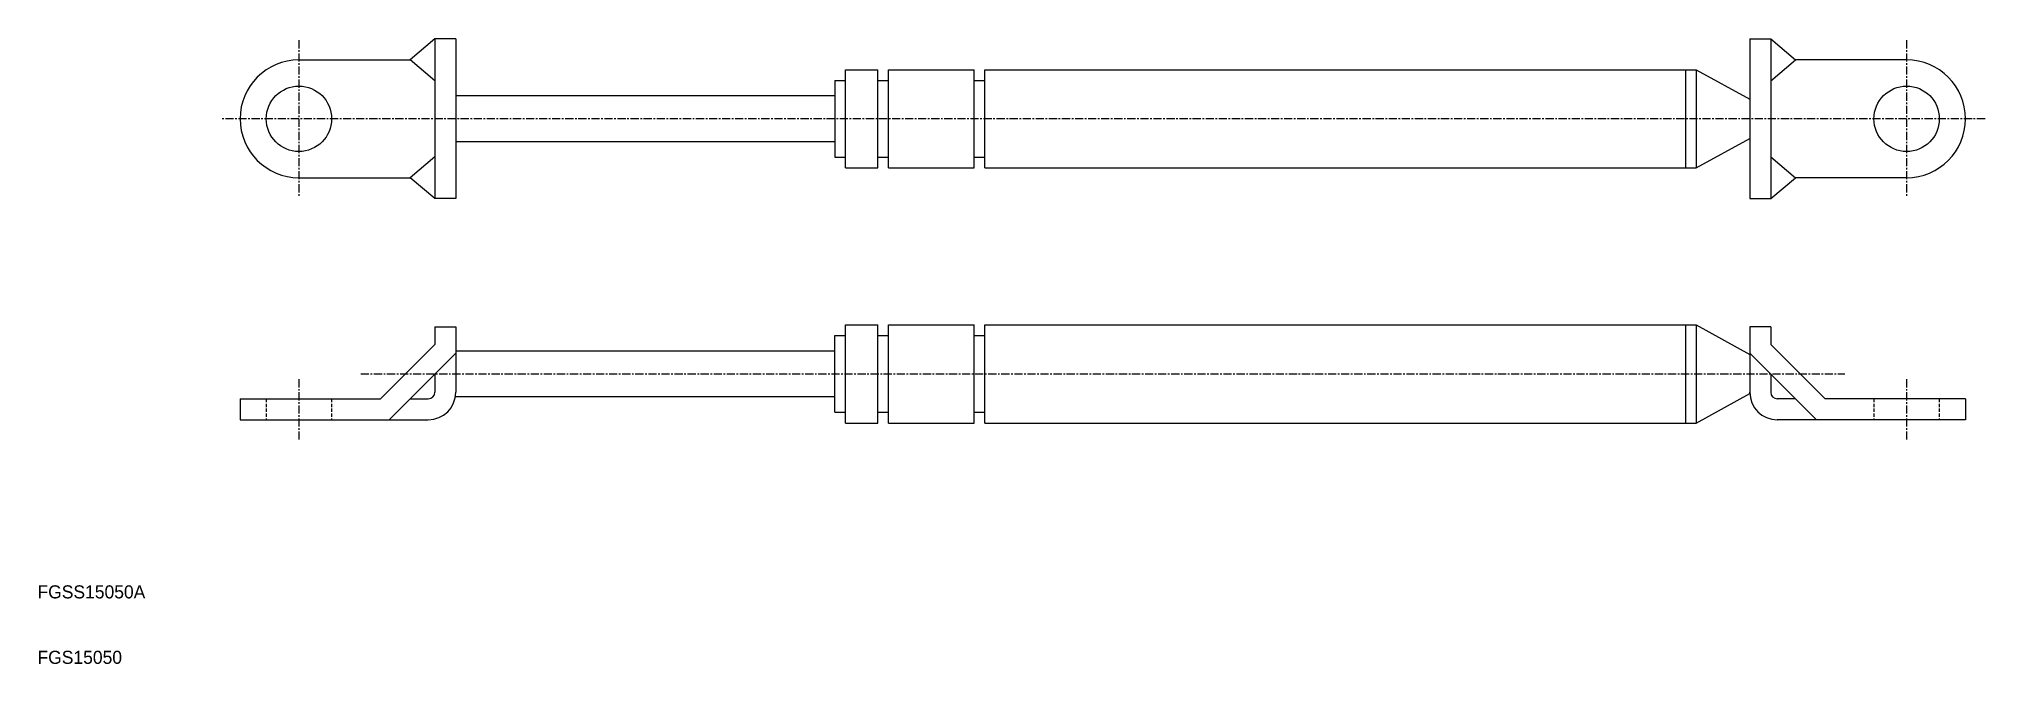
# Model space of a CAD drawing. Extents: x 10 to 308, y 10 to 105.
import ezdxf

# ---------------------------------------------------------------- set-up
doc = ezdxf.new("R2010")
doc.units = 0
doc.linetypes.add('CENTER', pattern=[2, 1.25, -0.25, 0.25, -0.25])
doc.linetypes.add('DASHED', pattern=[0.75, 0.5, -0.25])
doc.layers.get('0').update_dxf_attribs({"linetype": 'CONTINUOUS'})
doc.layers.add('CENTER', color=1, linetype='CENTER')

msp = doc.modelspace()

# ---------------------------------------------------------------- linework, layer by layer
at = {"color": 7, "linetype": 'CONTINUOUS'}
for p, q in [((70.8, 105.5), (67, 102.3)), ((70.8, 105.5), (70.8, 81.1)), ((74, 105.5), (70.8, 105.5)), ((74, 105.5), (74, 81.1)), ((272, 105.5), (272, 81.1)), ((272, 105.5), (275.2, 105.5)), ((275.2, 105.5), (275.2, 81.1)), ((275.2, 105.5), (279, 102.3)), ((50, 102.3), (67, 102.3)), ((70.8, 99.1), (67, 102.3)), ((275.2, 99.1), (279, 102.3)), ((296, 102.3), (279, 102.3)), ((132, 99.16), (133.64, 99.16)), ((132, 99.16), (132, 87.44)), ((133.64, 100.8), (138.56, 100.8)), ((133.64, 85.8), (133.64, 100.8)), ((138.56, 85.8), (138.56, 100.8)), ((138.56, 99.16), (140.2, 99.16)), ((140.2, 100.8), (153.32, 100.8)), ((140.2, 85.8), (140.2, 100.8)), ((153.32, 85.8), (153.32, 100.8)), ((153.32, 99.16), (154.96, 99.16)), ((154.96, 100.8), (263.8, 100.8)), ((154.96, 85.8), (154.96, 100.8)), ((262.16, 100.8), (262.16, 85.8)), ((263.8, 100.8), (272, 96.3)), ((263.8, 100.8), (263.8, 85.8)), ((132, 96.8), (74, 96.8)), ((132, 89.8), (74, 89.8)), ((263.8, 85.8), (272, 90.3)), ((70.8, 87.5), (67, 84.3)), ((132, 87.44), (133.64, 87.44)), ((138.56, 87.44), (140.2, 87.44)), ((153.32, 87.44), (154.96, 87.44)), ((275.2, 87.5), (279, 84.3)), ((50, 84.3), (67, 84.3)), ((70.8, 81.1), (67, 84.3)), ((133.64, 85.8), (138.56, 85.8)), ((140.2, 85.8), (153.32, 85.8)), ((154.96, 85.8), (263.8, 85.8)), ((275.2, 81.1), (279, 84.3)), ((296, 84.3), (279, 84.3)), ((74, 81.1), (70.8, 81.1)), ((272, 81.1), (275.2, 81.1)), ((70.8, 61.5), (70.8, 58.83)), ((70.8, 61.5), (74, 61.5)), ((74, 61.5), (74, 51.5)), ((132, 48.44), (132, 60.16)), ((132, 60.16), (133.64, 60.16)), ((133.64, 46.8), (133.64, 61.8)), ((133.64, 61.8), (138.56, 61.8)), ((138.56, 46.8), (138.56, 61.8)), ((138.56, 60.16), (140.2, 60.16)), ((140.2, 46.8), (140.2, 61.8)), ((140.2, 61.8), (153.32, 61.8)), ((153.32, 46.8), (153.32, 61.8)), ((153.32, 60.16), (154.96, 60.16)), ((154.96, 61.8), (263.8, 61.8)), ((154.96, 46.8), (154.96, 61.8)), ((262.16, 61.8), (262.16, 46.8)), ((263.8, 61.8), (263.8, 46.8)), ((263.8, 61.8), (272, 57.3)), ((272, 61.5), (272, 51.5)), ((275.2, 61.5), (272, 61.5)), ((275.2, 61.5), (275.2, 58.83)), ((70.8, 58.83), (62.47, 50.5)), ((74, 57.5), (63.8, 47.3)), ((132, 57.8), (74, 57.8)), ((272, 57.5), (282.2, 47.3)), ((275.2, 58.83), (283.53, 50.5)), ((70.8, 54.3), (70.8, 51.5)), ((275.2, 54.3), (275.2, 51.5)), ((74, 51.3), (74, 51.5)), ((132, 50.8), (74, 50.8)), ((263.8, 46.8), (272, 51.3)), ((272, 51.3), (272, 51.5)), ((41, 50.5), (62.47, 50.5)), ((41, 50.5), (41, 47.3)), ((67, 50.5), (69.8, 50.5)), ((132, 48.44), (133.64, 48.44)), ((138.56, 48.44), (140.2, 48.44)), ((153.32, 48.44), (154.96, 48.44)), ((279, 50.5), (276.2, 50.5)), ((305, 50.5), (283.53, 50.5)), ((305, 50.5), (305, 47.3)), ((41, 47.3), (69.8, 47.3)), ((133.64, 46.8), (138.56, 46.8)), ((140.2, 46.8), (153.32, 46.8)), ((154.96, 46.8), (263.8, 46.8)), ((305, 47.3), (276.2, 47.3))]:
    msp.add_line(p, q, dxfattribs=at)
at = {"color": 3, "linetype": 'DASHED'}
for p, q in [((45, 50.5), (45, 47.3)), ((55, 50.5), (55, 47.3)), ((291, 50.5), (291, 47.3)), ((301, 50.5), (301, 47.3))]:
    msp.add_line(p, q, dxfattribs=at)
at = {"color": 7, "linetype": 'CONTINUOUS'}
for centre in [(50, 93.3), (296, 93.3)]:
    msp.add_circle(centre, 5, dxfattribs=at)
for centre, radius, start, end in [((50, 93.3), 9, 90, 270), ((296, 93.3), 9, 270, 90), ((69.8, 51.5), 1, 270, 0), ((69.8, 51.5), 4.2, 270, 0), ((276.2, 51.5), 4.2, 180, 270), ((276.2, 51.5), 1, 180, 270)]:
    msp.add_arc(centre, radius, start, end, dxfattribs=at)
at = {"layer": 'CENTER', "color": 1, "linetype": 'CENTER'}
for p, q in [((50, 105.3), (50, 81.3)), ((296, 105.3), (296, 81.3)), ((308, 93.3), (38, 93.3)), ((59.47, 54.3), (286.53, 54.3)), ((50, 53.5), (50, 44.3)), ((296, 53.5), (296, 44.3))]:
    msp.add_line(p, q, dxfattribs=at)

# ---------------------------------------------------------------- texts
at = {"color": 7, "linetype": 'CONTINUOUS'}
for s, p in [('FGSS15050A', (10, 20)), ('FGS15050', (10, 10))]:
    msp.add_text(s, height=2, dxfattribs=at).set_placement(p)

doc.saveas('drawing.dxf')
